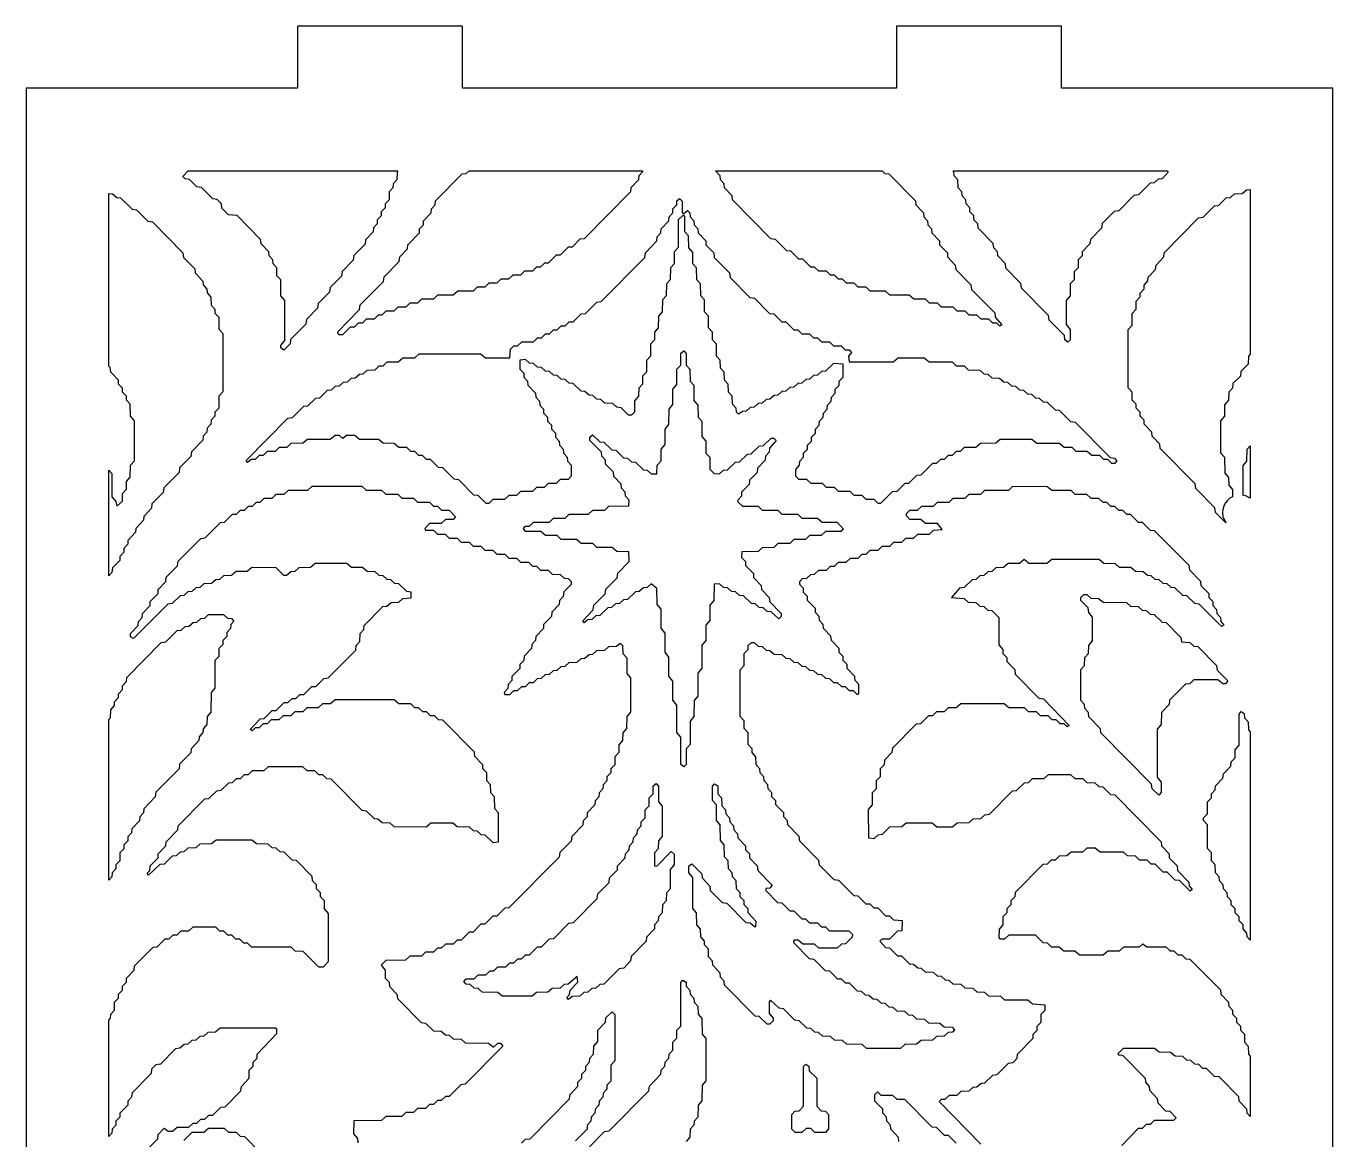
# Model space of a CAD drawing. Header units: millimetres. Extents: x 10 to 410, y 18 to 283.
# Drawn here: x 10 to 73.3, y 229.1 to 283 of the extents above; entities that cross this region are included whole.
import ezdxf

# ---------------------------------------------------------------- set-up
doc = ezdxf.new("R2010")
doc.units = ezdxf.units.MM
doc.layers.add('CUT', color=1, linetype='Continuous')

msp = doc.modelspace()

# ---------------------------------------------------------------- linework, layer by layer
at = {"layer": 'CUT'}
for points in [[(52.134, 157), (60.134, 157), (60.134, 160), (73.2679, 160), (73.2679, 280), (60.134, 280), (60.134, 283), (52.134, 283), (52.134, 280), (31.134, 280), (31.134, 283), (23.134, 283), (23.134, 280), (10, 280), (10, 160), (23.134, 160), (23.134, 157), (31.134, 157), (31.134, 160), (52.134, 160)], [(26.8119, 273.2393), (26.8038, 273.0488), (26.4285, 272.6577), (26.4129, 272.4559), (25.869, 271.906), (25.8377, 271.6805), (25.2939, 271.1305), (25.2626, 270.905), (24.7187, 270.3551), (24.6874, 270.1296), (24.1435, 269.5796), (24.1122, 269.3541), (23.5684, 268.8042), (23.5371, 268.5787), (22.8015, 267.8349), (22.7777, 267.6207), (22.4753, 267.3151), (22.3378, 267.4268), (22.3351, 267.5518), (22.5269, 267.7902), (22.5269, 269.7219), (22.3378, 269.947), (22.3296, 270.7191), (22.146, 270.9163), (22.1379, 271.3007), (21.9543, 271.4979), (21.9462, 271.6884), (21.7626, 271.8856), (21.7545, 272.0761), (21.3792, 272.4672), (21.3553, 272.6814), (20.2099, 273.8397), (19.7946, 273.8718), (19.4694, 274.2007), (19.4538, 274.4025), (19.2513, 274.6151), (19.0391, 274.6396), (18.4844, 275.1967), (18.2723, 275.2212), (17.9092, 275.5844), (17.6971, 275.6089), (17.5854, 275.7218), (17.8387, 276), (27.9988, 276), (27.9623, 275.9534), (27.9541, 275.569), (27.7705, 275.3718), (27.7624, 275.1813), (27.5788, 274.9841), (27.5707, 274.5997), (27.3871, 274.4025), (27.379, 274.212), (27.1954, 274.0148), (27.1873, 273.8242), (27.0037, 273.627), (26.9955, 273.4365)], [(35.0907, 271.5295), (34.8955, 271.344), (34.7072, 271.3356), (34.512, 271.1501), (34.1321, 271.1417), (33.9369, 270.9562), (33.5569, 270.9479), (33.3617, 270.7624), (32.9817, 270.754), (32.7865, 270.5685), (32.4066, 270.5601), (32.2114, 270.3746), (31.8314, 270.3663), (31.6362, 270.1808), (30.9011, 270.1781), (30.6776, 269.9869), (29.9142, 269.9786), (29.719, 269.7931), (29.1473, 269.7847), (28.9521, 269.5992), (28.5722, 269.5908), (28.3769, 269.4053), (27.997, 269.397), (27.8018, 269.2115), (27.4218, 269.2031), (27.2266, 269.0176), (27.0384, 269.0093), (26.8432, 268.8238), (26.4632, 268.8154), (26.268, 268.6299), (26.0798, 268.6215), (25.8846, 268.436), (25.6963, 268.4277), (25.3208, 268.056), (25.1628, 268.056), (25.07, 268.1991), (26.1484, 269.2895), (26.1797, 269.515), (27.2987, 270.6465), (27.33, 270.872), (28.0656, 271.6158), (28.0894, 271.83), (28.4647, 272.2211), (28.4803, 272.4229), (29.0399, 272.9966), (29.048, 273.1871), (29.2316, 273.3843), (29.2397, 273.5748), (29.615, 273.9659), (29.6232, 274.1564), (29.8067, 274.3536), (29.8224, 274.5554), (31.1176, 275.8612), (31.3058, 275.8696), (31.443, 276), (39.8427, 276), (39.8408, 275.9567), (39.6572, 275.7595), (39.6491, 275.569), (39.2738, 275.1779), (39.2582, 274.9761), (37.0158, 272.7087), (36.8162, 272.6926), (36.4292, 272.3133), (36.241, 272.3049), (35.8541, 271.9255), (35.6658, 271.9172), (35.2789, 271.5378)], [(54.6033, 272.0239), (54.6115, 271.8334), (54.9868, 271.4423), (55.0106, 271.2281), (55.7462, 270.4843), (55.7775, 270.2588), (56.8965, 269.1273), (56.9121, 268.9255), (57.2468, 268.5489), (57.1499, 268.4783), (56.9964, 268.6215), (56.8082, 268.6299), (56.613, 268.8154), (56.233, 268.8238), (56.0378, 269.0093), (55.6578, 269.0176), (55.4626, 269.2031), (55.0827, 269.2115), (54.8875, 269.397), (54.3158, 269.4053), (54.1206, 269.5908), (53.7406, 269.5992), (53.5454, 269.7847), (52.9737, 269.7931), (52.7503, 269.9842), (51.8234, 269.9869), (51.6, 270.1781), (50.8648, 270.1808), (50.6696, 270.3663), (50.2897, 270.3746), (50.0944, 270.5601), (49.7145, 270.5685), (49.5193, 270.754), (49.331, 270.7624), (49.1358, 270.9479), (48.9476, 270.9562), (48.7524, 271.1417), (48.3724, 271.1501), (48.1772, 271.3356), (47.989, 271.344), (47.6021, 271.7233), (47.4138, 271.7317), (47.0269, 272.111), (46.8273, 272.1271), (46.2839, 272.6765), (46.0604, 272.7087), (44.2014, 274.5884), (44.1858, 274.7902), (43.8105, 275.1813), (43.8024, 275.3718), (43.6188, 275.569), (43.6107, 275.7595), (43.3799, 276), (51.4414, 276), (51.5787, 275.8696), (51.7669, 275.8612), (53.0621, 274.5554), (53.0777, 274.3536), (53.453, 273.9625), (53.4612, 273.772), (53.6447, 273.5748), (53.6529, 273.3843), (53.8365, 273.1871), (53.8446, 272.9966), (54.2199, 272.6055), (54.228, 272.415)], [(61.5053, 272.4672), (61.13, 272.0761), (61.1219, 271.8856), (60.9383, 271.6884), (60.9301, 271.304), (60.7465, 271.1068), (60.7384, 270.7225), (60.5548, 270.5253), (60.5467, 269.947), (60.3576, 269.7219), (60.3576, 268.5656), (60.5493, 268.3272), (60.5493, 267.8278), (60.4361, 267.7028), (60.2985, 267.8145), (60.2747, 268.0288), (59.5391, 268.7725), (59.5078, 268.9981), (58.1971, 270.3234), (58.1658, 270.5489), (57.4302, 271.2927), (57.4146, 271.4946), (57.0392, 271.8856), (57.0311, 272.0761), (56.8475, 272.2733), (56.8237, 272.4876), (56.0881, 273.2313), (56.0725, 273.4332), (55.8889, 273.6304), (55.8808, 273.8209), (55.6972, 274.0181), (55.6891, 274.2086), (55.5055, 274.4058), (55.4974, 274.5963), (55.3138, 274.7935), (55.3056, 274.9841), (55.122, 275.1813), (55.1139, 275.5656), (54.9303, 275.7628), (54.9222, 275.9534), (54.8821, 276), (65.2419, 276), (65.2991, 275.9422), (65.007, 275.6166), (64.8074, 275.6005), (64.6122, 275.415), (64.424, 275.4067), (63.8567, 274.8411), (63.6332, 274.809), (62.8981, 274.0657), (62.6746, 274.0335), (62.1043, 273.4569), (62.073, 273.2313), (61.5291, 272.6814)], [(15.0524, 264.1312), (15.0442, 264.7094), (14.8606, 264.9066), (14.8525, 265.0971), (14.6689, 265.2944), (14.6608, 265.4849), (14.4772, 265.6821), (14.4691, 265.8726), (14.0938, 266.2637), (14.0699, 266.4779), (14, 266.5493), (14, 274.9016), (14.0014, 274.9003), (14.1896, 274.8919), (14.3848, 274.7064), (14.573, 274.698), (15.1278, 274.1409), (15.3513, 274.1088), (15.8947, 273.5593), (16.1182, 273.5272), (17.5937, 272.0352), (17.625, 271.8097), (18.1689, 271.2598), (18.1845, 271.0579), (18.5598, 270.6669), (18.5679, 270.4764), (18.7515, 270.2792), (18.7597, 270.0886), (18.9433, 269.8914), (18.9514, 269.5071), (19.135, 269.3098), (19.1431, 269.1193), (19.3267, 268.9221), (19.3348, 268.3439), (19.521, 268.1334), (19.521, 265.3077), (19.3348, 265.0971), (19.3267, 264.5189), (19.1431, 264.3217), (19.135, 264.1312), (18.9514, 263.934), (18.9433, 263.7435), (18.7597, 263.5463), (18.7515, 263.3557), (18.5679, 263.1585), (18.5598, 262.968), (18.0085, 262.4068), (17.9772, 262.1813), (17.4333, 261.6313), (17.402, 261.4058), (16.6664, 260.662), (16.6351, 260.4365), (16.0913, 259.8866), (16.0674, 259.6724), (15.6921, 259.2813), (15.684, 259.0908), (15.3087, 258.6997), (15.3006, 258.5092), (14.9252, 258.1182), (14.9171, 257.9276), (14.7335, 257.7304), (14.7254, 257.5399), (14.5418, 257.3427), (14.5337, 257.1522), (14.1741, 256.7848), (14.1502, 256.5706), (14, 256.4092), (14, 261.521), (14.1529, 261.3482), (14.1529, 260.2296), (14.342, 260.0045), (14.3851, 259.779), (14.6608, 260.0079), (14.6689, 260.3922), (14.8525, 260.5894), (14.8606, 260.9738), (15.0442, 261.171), (15.0524, 261.7493), (15.2415, 261.9743), (15.2415, 263.9061)], [(26.1328, 266.1682), (26.3211, 266.1765), (26.5163, 266.362), (26.8962, 266.3704), (27.0914, 266.5559), (27.2797, 266.5642), (27.4749, 266.7497), (28.0183, 266.7524), (28.2417, 266.9436), (28.8134, 266.952), (29.0221, 267.1402), (32.0062, 267.1402), (32.2431, 266.9463), (33.4146, 266.9519), (33.4576, 267.3712), (33.6099, 267.5252), (33.7982, 267.5336), (33.9934, 267.7191), (34.565, 267.7274), (34.7603, 267.9129), (34.9485, 267.9213), (35.1437, 268.1068), (35.3319, 268.1151), (35.5271, 268.3006), (35.7154, 268.309), (35.9106, 268.4945), (36.0988, 268.5029), (36.294, 268.6884), (36.4823, 268.6967), (36.8692, 269.0761), (37.0813, 269.1005), (37.6247, 269.65), (37.8482, 269.6821), (39.9523, 271.8097), (39.9836, 272.0352), (40.5431, 272.6088), (40.5513, 272.7993), (40.7348, 272.9966), (40.743, 273.1871), (41.1183, 273.5781), (41.1264, 273.7687), (41.31, 273.9659), (41.3181, 274.1564), (41.5017, 274.3536), (41.5099, 274.5441), (41.6339, 274.6585), (41.7607, 274.5308), (41.7663, 273.9656), (41.8506, 273.931), (42.0174, 274.077), (42.134, 273.9738), (42.1496, 273.772), (42.3332, 273.5748), (42.3413, 273.3843), (42.5249, 273.1871), (42.5331, 272.9966), (42.9084, 272.6055), (42.9165, 272.415), (43.2918, 272.0239), (43.3156, 271.8097), (44.0512, 271.0659), (44.0825, 270.8404), (45.0363, 269.876), (45.2598, 269.8438), (45.9949, 269.1005), (46.207, 269.0761), (46.5939, 268.6967), (46.7822, 268.6884), (47.1691, 268.309), (47.3573, 268.3006), (47.5525, 268.1151), (47.9325, 268.1068), (48.1277, 267.9213), (48.3159, 267.9129), (48.5111, 267.7274), (48.8911, 267.7191), (49.0863, 267.5336), (49.4662, 267.5252), (49.6615, 267.3397), (49.8497, 267.3313), (49.964, 267.2052), (49.8185, 267.0358), (49.8533, 266.758), (51.9834, 266.7524), (52.2203, 266.9463), (53.4789, 266.9463), (53.7158, 266.7524), (54.8344, 266.7497), (55.0296, 266.5642), (55.4096, 266.5559), (55.6048, 266.3704), (56.1765, 266.362), (56.3717, 266.1765), (56.5599, 266.1682), (56.7551, 265.9827), (57.1351, 265.9743), (57.3303, 265.7888), (57.5185, 265.7804), (57.7137, 265.5949), (57.902, 265.5866), (58.0972, 265.4011), (58.2854, 265.3927), (58.4806, 265.2072), (58.6688, 265.1989), (58.8641, 265.0134), (59.0523, 265.005), (59.2475, 264.8195), (59.4357, 264.8111), (59.8227, 264.4318), (60.0223, 264.4157), (60.5657, 263.8663), (60.7892, 263.8341), (62.4829, 262.1215), (62.695, 262.0971), (62.8093, 261.9709), (62.695, 261.8448), (62.5598, 261.8448), (62.3646, 262.0303), (62.1764, 262.0386), (61.9811, 262.2241), (61.6012, 262.2325), (61.3777, 262.4236), (60.8343, 262.4263), (60.6391, 262.6118), (60.2591, 262.6202), (60.0357, 262.8114), (58.9306, 262.8114), (58.6936, 263.0052), (57.1668, 263.0052), (56.9434, 262.8141), (56.2082, 262.8114), (55.9848, 262.6202), (55.4131, 262.6118), (55.2179, 262.4263), (55.0296, 262.418), (54.8344, 262.2325), (54.6462, 262.2241), (54.451, 262.0386), (54.2628, 262.0303), (54.0675, 261.8448), (53.8793, 261.8364), (53.3121, 261.2709), (53.1124, 261.2548), (52.7255, 260.8755), (52.5373, 260.8671), (52.1503, 260.4877), (51.9382, 260.4633), (51.37, 259.9034), (51.2483, 259.9062), (51.053, 260.0917), (50.6731, 260.1), (50.4779, 260.2855), (50.0979, 260.2939), (49.9027, 260.4794), (49.331, 260.4877), (49.1358, 260.6732), (48.7559, 260.6816), (48.5607, 260.8671), (48.0025, 260.8728), (47.7938, 261.061), (47.4138, 261.0693), (47.2615, 261.2233), (47.2615, 261.5554), (47.4451, 261.7526), (47.4532, 261.9431), (47.6368, 262.1403), (47.6449, 262.3309), (47.8285, 262.5281), (47.8366, 262.7186), (48.0202, 262.9158), (48.0284, 263.1063), (48.212, 263.3035), (48.2201, 263.494), (48.4037, 263.6912), (48.4118, 263.8817), (48.5954, 264.0789), (48.6035, 264.2695), (48.7871, 264.4667), (48.7953, 264.6572), (48.9788, 264.8544), (48.987, 265.0449), (49.1706, 265.2421), (49.1787, 265.4326), (49.3623, 265.6298), (49.3704, 265.8203), (49.554, 266.0176), (49.5539, 266.6482), (49.0863, 266.6829), (48.6994, 266.3036), (48.5111, 266.2952), (48.3159, 266.1097), (48.1277, 266.1013), (47.9325, 265.9158), (47.7442, 265.9075), (47.549, 265.722), (47.3608, 265.7136), (47.1656, 265.5281), (46.9774, 265.5198), (46.7822, 265.3343), (46.5939, 265.3259), (46.3987, 265.1404), (46.2105, 265.132), (46.0153, 264.9465), (45.827, 264.9382), (45.6318, 264.7527), (45.4436, 264.7443), (45.2484, 264.5588), (45.0602, 264.5505), (44.8649, 264.365), (44.6767, 264.3566), (44.4849, 264.221), (44.3857, 264.325), (44.3775, 264.5156), (44.1939, 264.7128), (44.1858, 265.0971), (44.0022, 265.2944), (43.9941, 265.6787), (43.8105, 265.8759), (43.8024, 266.2603), (43.6188, 266.4575), (43.6107, 266.8419), (43.4271, 267.0391), (43.4189, 267.6173), (43.2353, 267.8145), (43.2272, 268.1989), (43.0436, 268.3961), (43.0355, 268.9744), (42.8519, 269.1716), (42.8438, 269.7498), (42.6602, 269.947), (42.6521, 270.5253), (42.4685, 270.7225), (42.4603, 271.3007), (42.2767, 271.4979), (42.2741, 272.0483), (42.085, 272.2733), (42.0769, 272.8516), (41.8933, 273.0488), (41.8907, 273.793), (41.8256, 273.8626), (41.5745, 273.627), (41.569, 272.2867), (41.3827, 272.0761), (41.3746, 271.4979), (41.191, 271.3007), (41.1829, 270.7225), (40.9993, 270.5253), (40.9912, 269.947), (40.8076, 269.7498), (40.7994, 269.1716), (40.6158, 268.9744), (40.6077, 268.3961), (40.4241, 268.1989), (40.416, 267.8145), (40.2324, 267.6173), (40.2243, 267.0391), (40.0352, 266.814), (40.0326, 266.2637), (39.849, 266.0665), (39.8408, 265.6821), (39.6572, 265.4849), (39.6491, 265.1005), (39.46, 264.8754), (39.4574, 264.325), (39.3164, 264.1788), (39.1698, 264.1711), (38.8068, 264.5344), (38.5947, 264.5588), (38.3995, 264.7443), (38.0195, 264.7527), (37.8243, 264.9382), (37.6361, 264.9465), (37.4409, 265.132), (37.2526, 265.1404), (37.0574, 265.3259), (36.8692, 265.3343), (36.4823, 265.7136), (36.294, 265.722), (36.0988, 265.9075), (35.9106, 265.9158), (35.7154, 266.1013), (35.5271, 266.1097), (35.3319, 266.2952), (35.1437, 266.3036), (34.9485, 266.4891), (34.7603, 266.4974), (34.565, 266.6829), (34.3768, 266.6913), (34.1816, 266.8768), (33.9057, 266.8421), (33.9056, 266.4053), (34.0892, 266.2081), (34.0973, 266.0176), (34.2809, 265.8203), (34.2891, 265.6298), (34.6644, 265.2388), (34.6725, 265.0482), (34.8561, 264.851), (34.8642, 264.6605), (35.0478, 264.4633), (35.0559, 264.2728), (35.2395, 264.0756), (35.2477, 263.8851), (35.4313, 263.6879), (35.4394, 263.4974), (35.623, 263.3002), (35.6311, 263.1096), (35.8147, 262.9124), (35.8228, 262.7219), (36.0064, 262.5247), (36.0145, 262.3342), (36.1981, 262.137), (36.2063, 261.9465), (36.3899, 261.7493), (36.3899, 261.2233), (36.2375, 261.0693), (35.8575, 261.061), (35.6623, 260.8755), (35.2824, 260.8671), (35.0872, 260.6816), (34.7072, 260.6732), (34.512, 260.4877), (33.9403, 260.4794), (33.7451, 260.2939), (33.3652, 260.2855), (33.1565, 260.0973), (32.5983, 260.0917), (32.4031, 259.9062), (32.2814, 259.9034), (31.881, 260.2855), (31.6813, 260.3016), (30.9462, 261.0449), (30.7227, 261.077), (30.1794, 261.6264), (29.9672, 261.6509), (29.5803, 262.0303), (29.3921, 262.0386), (29.1969, 262.2241), (29.0086, 262.2325), (28.8134, 262.418), (28.6252, 262.4263), (28.43, 262.6118), (28.05, 262.6202), (27.8266, 262.8114), (27.2831, 262.8141), (27.0597, 263.0052), (26.1463, 263.0052), (25.9094, 263.1991), (25.5046, 263.1934), (25.3377, 263.0474), (25.1707, 263.1934), (24.9577, 263.1991), (24.7208, 263.0052), (23.6157, 263.0052), (23.3922, 262.8141), (22.8205, 262.8057), (22.6253, 262.6202), (22.2454, 262.6118), (22.0502, 262.4263), (21.6702, 262.418), (21.475, 262.2325), (21.2868, 262.2241), (21.0915, 262.0386), (20.9033, 262.0303), (20.7229, 261.887), (20.6529, 261.9842), (22.6704, 264.028), (22.894, 264.0602), (23.4373, 264.6096), (23.637, 264.6256), (24.0239, 265.005), (24.2121, 265.0134), (24.5991, 265.3927), (24.7873, 265.4011), (24.9825, 265.5866), (25.1707, 265.5949), (25.3659, 265.7804), (25.5542, 265.7888), (25.7494, 265.9743), (25.9376, 265.9827)], [(68.1604, 260.0516), (68.0578, 259.9202), (67.9829, 259.7714), (67.9384, 259.6109), (67.926, 259.4447), (67.9464, 259.2793), (67.9986, 259.1211), (68.0807, 258.9761), (68.0894, 258.9637), (67.5914, 259.4672), (67.5601, 259.6927), (66.6328, 260.6304), (66.6015, 260.8559), (64.9073, 262.569), (64.8917, 262.7708), (64.5164, 263.1619), (64.5082, 263.3524), (64.1329, 263.7435), (64.1248, 263.934), (63.9412, 264.1312), (63.9331, 264.3217), (63.7495, 264.5189), (63.7414, 264.7094), (63.5578, 264.9066), (63.5496, 265.291), (63.3634, 265.5015), (63.3634, 268.3272), (63.5496, 268.5377), (63.5551, 269.1027), (63.7414, 269.3132), (63.7495, 269.6976), (63.9331, 269.8948), (63.9412, 270.0853), (64.1248, 270.2825), (64.1329, 270.473), (64.3165, 270.6702), (64.3246, 270.8607), (64.6843, 271.2281), (64.7081, 271.4423), (65.0834, 271.8334), (65.099, 272.0352), (66.7663, 273.7211), (66.9898, 273.7532), (67.5331, 274.3026), (67.7328, 274.3187), (68.1083, 274.6904), (68.3079, 274.7064), (68.5031, 274.8919), (68.8831, 274.9003), (69.0783, 275.0858), (69.2665, 275.0941), (69.2679, 275.0953), (69.2679, 267.1326), (69.1823, 267.0358), (69.1741, 266.6514), (68.8145, 266.284), (68.7907, 266.0698), (68.4311, 265.7024), (68.4073, 265.4882), (68.2237, 265.291), (68.2155, 264.9066), (68.0264, 264.6816), (68.0238, 264.1312), (67.8347, 263.9061), (67.8347, 262.3621), (68.0238, 262.137), (68.0319, 261.3649), (68.2155, 261.1677), (68.2237, 260.7833), (68.4073, 260.5861), (68.4147, 260.2329), (68.2866, 260.1604)], [(35.9106, 258.1614), (35.7154, 258.3469), (35.1437, 258.3553), (34.9202, 258.5464), (34.1851, 258.5491), (34.0734, 258.6886), (34.1851, 258.8014), (34.3733, 258.8098), (34.5685, 258.9953), (35.3319, 259.0037), (35.5271, 259.1892), (36.0988, 259.1975), (36.294, 259.383), (37.2209, 259.3857), (37.4444, 259.5769), (38.016, 259.5852), (38.2112, 259.7707), (39.1871, 259.793), (39.2011, 260.0568), (39.0175, 260.254), (39.0094, 260.4445), (38.8258, 260.6417), (38.8176, 260.8322), (38.4498, 261.212), (38.4342, 261.4138), (38.0589, 261.8049), (38.0507, 261.9954), (37.8672, 262.1926), (37.859, 262.3831), (37.2995, 262.9567), (37.292, 263.1063), (37.4296, 263.218), (37.7748, 262.8809), (37.9744, 262.8648), (38.3499, 262.4932), (38.5496, 262.4771), (38.9251, 262.1054), (39.1133, 262.0971), (39.3085, 261.9116), (39.5082, 261.8955), (39.8837, 261.5239), (40.0719, 261.5155), (40.2671, 261.33), (40.5291, 261.3439), (40.5513, 261.7493), (40.7403, 261.9743), (40.743, 262.5247), (40.9321, 262.7498), (40.9347, 263.494), (41.1238, 263.7191), (41.1264, 264.4633), (41.3155, 264.6884), (41.3181, 265.4326), (41.5072, 265.6577), (41.5099, 266.4019), (41.6934, 266.5991), (41.7016, 267.1774), (41.8392, 267.2891), (41.9524, 267.1641), (41.9579, 266.5991), (42.1415, 266.4019), (42.1496, 265.8237), (42.3332, 265.6265), (42.3358, 264.8823), (42.5249, 264.6572), (42.5331, 264.0789), (42.7166, 263.8817), (42.7193, 263.1375), (42.9084, 262.9124), (42.9165, 262.3342), (43.1001, 262.137), (43.1082, 261.5587), (43.3108, 261.3461), (43.5759, 261.33), (43.7711, 261.5155), (43.9594, 261.5239), (44.3463, 261.9032), (44.5345, 261.9116), (44.9215, 262.2909), (45.1097, 262.2993), (45.4966, 262.6787), (45.7087, 262.7031), (46.0718, 263.0664), (46.207, 263.0664), (46.3187, 262.9535), (45.984, 262.577), (45.9759, 262.3864), (45.7923, 262.1892), (45.7842, 261.9987), (45.4089, 261.6076), (45.3933, 261.4058), (45.0254, 261.0261), (45.0098, 260.8242), (44.642, 260.4445), (44.6339, 260.254), (44.4503, 260.0568), (44.466, 259.9842), (44.6767, 259.7791), (45.4401, 259.7707), (45.6353, 259.5852), (46.3987, 259.5769), (46.5939, 259.3914), (47.3573, 259.383), (47.5525, 259.1975), (48.3159, 259.1892), (48.5394, 258.998), (49.2745, 258.9953), (49.578, 258.662), (49.4528, 258.5464), (48.7029, 258.5408), (48.4942, 258.3526), (47.936, 258.3469), (47.7408, 258.1614), (47.1691, 258.153), (46.9739, 257.9675), (46.4022, 257.9592), (46.207, 257.7737), (45.6353, 257.7653), (45.4401, 257.5798), (44.656, 257.5576), (44.642, 257.2938), (44.8256, 257.0966), (44.8337, 256.9061), (45.209, 256.515), (45.2172, 256.3245), (45.5925, 255.9334), (45.6006, 255.7429), (45.9759, 255.3519), (45.9997, 255.1376), (46.5511, 254.5764), (46.5511, 254.4381), (46.4405, 254.3264), (46.0683, 254.6635), (45.8801, 254.6719), (45.6849, 254.8574), (45.4966, 254.8658), (45.3014, 255.0513), (45.1132, 255.0596), (44.7263, 255.439), (44.538, 255.4473), (44.3428, 255.6328), (44.1546, 255.6412), (43.9594, 255.8267), (43.7711, 255.8351), (43.5759, 256.0206), (43.314, 256.0067), (43.2918, 255.2136), (43.1027, 254.9885), (43.1001, 254.2443), (42.911, 254.0192), (42.9084, 253.275), (42.7193, 253.0499), (42.7193, 251.9312), (42.5276, 251.6929), (42.5276, 250.5742), (42.3413, 250.3637), (42.3332, 249.5916), (42.1441, 249.3665), (42.1441, 248.2479), (41.9579, 248.0374), (41.9524, 247.2786), (41.8392, 247.1535), (41.6989, 247.2786), (41.6989, 248.5911), (41.5072, 248.8295), (41.5072, 250.142), (41.3155, 250.3804), (41.3155, 251.3051), (41.1238, 251.5435), (41.1238, 252.4683), (40.9321, 252.7067), (40.9321, 253.6315), (40.7403, 253.8699), (40.7403, 254.7946), (40.5513, 255.0197), (40.5431, 255.7918), (40.2671, 256.0206), (40.0719, 255.8351), (39.8837, 255.8267), (39.6885, 255.6412), (39.5002, 255.6328), (39.1133, 255.2535), (38.9251, 255.2451), (38.7299, 255.0596), (38.5416, 255.0513), (38.3464, 254.8658), (38.1582, 254.8574), (37.7713, 254.478), (37.583, 254.4697), (37.3878, 254.2842), (37.1996, 254.2758), (37.0192, 254.1325), (36.9492, 254.2298), (37.4599, 254.7499), (37.4912, 254.9754), (38.0351, 255.5254), (38.0664, 255.7509), (38.6102, 256.3008), (38.6415, 256.5263), (39.2011, 257.0999), (39.1871, 257.5576), (38.5947, 257.5798), (38.3712, 257.771), (37.6361, 257.7737), (37.4409, 257.9592), (36.8692, 257.9675), (36.6457, 258.1587)], [(69.082, 260.2581), (68.9233, 260.3021), (68.9233, 261.736), (69.1095, 261.9465), (69.1177, 262.5247), (69.2679, 262.6861), (69.2679, 260.1542), (69.2308, 260.1832)], [(65.937, 253.2017), (66.3377, 253.1795), (66.5329, 252.994), (66.7325, 252.9779), (67.6329, 252.0675), (67.6642, 251.842), (68.1749, 251.3219), (68.0632, 251.1824), (67.9415, 251.1797), (67.7045, 251.3736), (66.5329, 251.3679), (66.3377, 251.1824), (66.1256, 251.1579), (65.3635, 250.3874), (65.3397, 250.1732), (64.9644, 249.7821), (64.9563, 249.2039), (64.7672, 248.9788), (64.7672, 246.6593), (64.9589, 246.4209), (64.9589, 245.9215), (64.8457, 245.7965), (64.5239, 246.0908), (64.4925, 246.3163), (62.0315, 248.8049), (62.0159, 249.0067), (61.4563, 249.5803), (61.4407, 249.7821), (61.2571, 249.9793), (61.249, 250.1698), (61.0654, 250.367), (61.0654, 251.8624), (61.249, 252.0596), (61.2571, 252.4439), (61.4407, 252.6411), (61.4488, 253.0255), (61.6379, 253.2506), (61.6379, 254.4069), (61.4488, 254.632), (61.425, 254.8462), (61.0654, 255.2136), (61.0654, 255.3519), (61.2063, 255.4981), (61.3529, 255.5058), (61.5482, 255.3203), (61.9281, 255.3119), (62.1516, 255.1208), (63.2701, 255.1181), (63.4654, 254.9326), (63.8453, 254.9242), (64.0405, 254.7387), (64.2288, 254.7304), (64.424, 254.5449), (64.6122, 254.5365), (64.9991, 254.1571), (65.1988, 254.1411), (65.9074, 253.4245)], [(17.3137, 253.7611), (17.5019, 253.7694), (17.6971, 253.9549), (17.8853, 253.9633), (18.0805, 254.1488), (18.2688, 254.1571), (18.464, 254.3426), (18.6522, 254.351), (18.836, 254.5288), (19.5578, 254.5365), (19.753, 254.351), (19.9412, 254.3426), (20.0556, 254.2165), (19.91, 254.0471), (19.9019, 253.8565), (19.7183, 253.6593), (19.7101, 253.4688), (19.5265, 253.2716), (19.5184, 253.0811), (19.3348, 252.8839), (19.3267, 252.4995), (19.1431, 252.3023), (19.1376, 250.9619), (18.9514, 250.7514), (18.9459, 249.7988), (18.7597, 249.5883), (18.7515, 249.2039), (18.5679, 249.0067), (18.5598, 248.8162), (18.3762, 248.619), (18.3681, 248.4284), (17.9928, 248.0374), (17.9772, 247.8355), (17.4333, 247.2856), (17.402, 247.0601), (16.283, 245.9286), (16.2517, 245.7031), (15.6921, 245.1295), (15.684, 244.9389), (15.5004, 244.7417), (15.4923, 244.5512), (15.117, 244.1602), (15.1088, 243.9696), (14.9252, 243.7724), (14.9171, 243.5819), (14.7335, 243.3847), (14.7254, 243.1942), (14.5418, 242.997), (14.5337, 242.6126), (14.3501, 242.4154), (14.342, 242.2249), (14.1584, 242.0277), (14.1502, 241.8372), (14, 241.6758), (14, 249.4474), (14.0856, 249.5394), (14.0938, 249.9237), (14.2774, 250.1209), (14.2855, 250.3115), (14.4691, 250.5087), (14.4772, 250.6992), (14.6608, 250.8964), (14.6689, 251.0869), (14.8525, 251.2841), (14.8681, 251.4859), (16.5354, 253.1718), (16.7589, 253.2039)], [(67.9673, 241.2556), (67.9592, 241.4461), (67.7756, 241.6433), (67.7675, 241.8338), (67.5839, 242.031), (67.5758, 242.4154), (67.3922, 242.6126), (67.384, 242.997), (67.1978, 243.2075), (67.1923, 244.354), (67.0061, 244.5645), (67.0087, 244.6895), (67.1923, 244.8867), (67.2005, 245.4649), (67.384, 245.6621), (67.3922, 245.8527), (67.5758, 246.0499), (67.5839, 246.2404), (67.9435, 246.6078), (67.9673, 246.822), (68.327, 247.1893), (68.3508, 247.4035), (68.5344, 247.6008), (68.5425, 247.9851), (68.7316, 248.2102), (68.7316, 249.7166), (68.8334, 249.8339), (68.9749, 249.7412), (68.9905, 249.5394), (69.1741, 249.3422), (69.1823, 248.9578), (69.2679, 248.861), (69.2679, 238.7679), (69.1177, 238.9292), (69.1095, 239.1198), (68.9259, 239.317), (68.9178, 239.5075), (68.7342, 239.7047), (68.7261, 239.8952), (68.5425, 240.0924), (68.5344, 240.2829), (68.3508, 240.4801), (68.3427, 240.6707), (68.1591, 240.8679), (68.1509, 241.0584)], [(31.6927, 236.449), (31.4975, 236.6345), (31.3093, 236.6428), (31.1949, 236.769), (31.3093, 236.8951), (31.6892, 236.9035), (31.8844, 237.089), (32.2644, 237.0974), (32.4596, 237.2829), (32.6478, 237.2912), (32.8431, 237.4767), (33.223, 237.4851), (33.4182, 237.6706), (33.6064, 237.6789), (33.8017, 237.8644), (33.9899, 237.8728), (34.1851, 238.0583), (34.3733, 238.0667), (34.7603, 238.446), (34.9485, 238.4544), (35.3354, 238.8338), (35.5475, 238.8582), (36.2826, 239.6015), (36.5061, 239.6337), (37.6516, 240.7919), (37.6829, 241.0174), (38.2268, 241.5674), (38.2506, 241.7816), (38.6259, 242.1726), (38.634, 242.3632), (39.0094, 242.7542), (39.0175, 242.9447), (39.2011, 243.1419), (39.2092, 243.3325), (39.3928, 243.5297), (39.4009, 243.7202), (39.5845, 243.9174), (39.5926, 244.1079), (39.7762, 244.3051), (39.7844, 244.4956), (39.968, 244.6928), (39.9761, 245.0772), (40.1597, 245.2744), (40.1678, 245.6588), (40.3514, 245.856), (40.3595, 246.2404), (40.4971, 246.3521), (40.6103, 246.2271), (40.6158, 245.4683), (40.8021, 245.2578), (40.8021, 243.7891), (40.6158, 243.5786), (40.6077, 243.1942), (40.4241, 242.997), (40.4242, 242.3663), (40.5323, 242.3477), (41.237, 243.0565), (41.3772, 242.9314), (41.3746, 242.4187), (41.1855, 242.1937), (41.1829, 241.2556), (40.9993, 241.0584), (40.9912, 240.674), (40.8076, 240.4768), (40.7994, 240.0924), (40.6158, 239.8952), (40.6077, 239.7047), (40.4241, 239.5075), (40.416, 239.317), (40.0407, 238.9259), (40.0251, 238.7241), (39.2895, 237.9803), (39.2657, 237.7661), (38.933, 237.426), (38.7095, 237.3938), (37.963, 236.6428), (37.7748, 236.6345), (37.5795, 236.449), (37.3913, 236.4406), (37.1961, 236.2551), (37.0079, 236.2467), (36.8127, 236.0612), (36.4327, 236.0529), (36.2523, 235.9096), (36.1823, 236.0068), (36.3096, 236.1393), (36.3334, 236.3535), (36.7087, 236.7445), (36.6737, 237.0223), (36.2489, 236.6505), (36.0493, 236.6345), (35.8541, 236.449), (35.4741, 236.4406), (35.2654, 236.2524), (34.7072, 236.2467), (34.4985, 236.0585), (33.0483, 236.0585), (32.8396, 236.2467), (32.0762, 236.2551), (31.881, 236.4406)], [(45.0173, 242.9447), (45.0254, 242.7542), (45.4007, 242.3632), (45.4246, 242.149), (46.127, 241.435), (46.0153, 241.2955), (45.8064, 241.2734), (45.808, 241.1796), (46.3783, 240.603), (46.5904, 240.5785), (46.9774, 240.1991), (47.1656, 240.1908), (47.5525, 239.8114), (47.7408, 239.8031), (47.936, 239.6176), (48.3159, 239.6092), (48.5111, 239.4237), (48.6994, 239.4153), (48.8946, 239.2298), (49.8362, 239.2242), (50.0047, 239.0542), (49.9946, 238.9179), (49.6694, 238.5891), (49.4697, 238.5731), (49.261, 238.3849), (48.3724, 238.3876), (48.1772, 238.5731), (47.6056, 238.5814), (47.3821, 238.7726), (47.1693, 238.767), (47.1501, 238.6594), (47.9121, 237.8889), (48.1356, 237.8568), (48.679, 237.3073), (48.8911, 237.2829), (49.278, 236.9035), (49.4662, 236.8951), (49.6615, 236.7096), (49.8497, 236.7013), (50.2366, 236.3219), (50.4248, 236.3136), (50.6201, 236.1281), (50.8083, 236.1197), (51.0035, 235.9342), (51.1917, 235.9258), (51.3869, 235.7403), (51.5752, 235.732), (51.7704, 235.5465), (51.9586, 235.5381), (52.1538, 235.3526), (52.5338, 235.3443), (52.729, 235.1588), (52.9172, 235.1504), (53.1124, 234.9649), (53.4924, 234.9565), (53.6876, 234.771), (54.2458, 234.7654), (54.4545, 234.5772), (54.8344, 234.5688), (54.9488, 234.4426), (54.8458, 234.3242), (54.6462, 234.3081), (54.451, 234.1226), (54.071, 234.1143), (53.8758, 233.9288), (53.3324, 233.9261), (53.1089, 233.7349), (52.5373, 233.7265), (52.3286, 233.5383), (50.6866, 233.5383), (50.4779, 233.7265), (49.7145, 233.7349), (49.5193, 233.9204), (49.1393, 233.9288), (48.9441, 234.1143), (48.5642, 234.1226), (48.369, 234.3081), (48.1807, 234.3165), (47.9855, 234.502), (47.7973, 234.5104), (47.4342, 234.8736), (47.2107, 234.9058), (46.6674, 235.4552), (46.4552, 235.4797), (46.0438, 235.864), (45.9785, 235.7962), (45.9785, 235.2215), (46.1676, 234.9964), (46.1703, 234.8715), (46.0153, 234.7042), (45.8801, 234.7042), (45.4931, 235.0836), (45.2935, 235.0996), (43.818, 236.5916), (43.8024, 236.7934), (43.6188, 236.9906), (43.6107, 237.1812), (43.2428, 237.5609), (43.2272, 237.7627), (43.0436, 237.9599), (43.0355, 238.3443), (42.8519, 238.5415), (42.8438, 238.732), (42.6602, 238.9292), (42.6521, 239.3136), (42.4685, 239.5108), (42.4603, 240.0891), (42.2741, 240.2996), (42.2741, 241.8059), (42.085, 242.031), (42.0925, 242.3745), (42.234, 242.4672), (42.7092, 241.9867), (42.7248, 241.7849), (43.1001, 241.3939), (43.1239, 241.1796), (43.6942, 240.603), (43.9177, 240.5708), (44.8445, 239.6337), (45.0567, 239.6092), (45.2764, 239.4187), (45.336, 239.4584), (45.3416, 239.6735), (44.9608, 240.0924), (44.9527, 240.2829), (44.7691, 240.4801), (44.761, 240.6707), (44.5774, 240.8679), (44.5693, 241.0584), (44.3857, 241.2556), (44.3775, 241.64), (44.1939, 241.8372), (44.1858, 242.0277), (44.0022, 242.2249), (43.9941, 242.6093), (43.8105, 242.8065), (43.8024, 243.3847), (43.6162, 243.5952), (43.6107, 244.354), (43.4244, 244.5645), (43.4189, 245.3233), (43.2327, 245.5338), (43.2327, 246.2271), (43.3346, 246.3444), (43.4835, 246.2404), (43.4917, 245.856), (43.6753, 245.6588), (43.6834, 245.2744), (43.867, 245.0772), (43.8751, 244.8867), (44.0587, 244.6895), (44.0668, 244.499), (44.2504, 244.3018), (44.2585, 244.1113), (44.4421, 243.914), (44.4503, 243.7235), (44.8256, 243.3325), (44.8337, 243.1419)], [(47.0698, 229.6239), (47.0698, 230.3438), (47.2221, 230.4977), (47.4342, 230.5222), (47.6368, 230.7348), (47.6423, 232.6568), (47.7441, 232.7742), (47.8931, 232.6701), (47.9169, 232.4559), (48.2766, 232.0885), (48.2847, 230.7348), (48.4872, 230.5222), (48.6994, 230.4977), (48.8517, 230.3438), (48.8543, 229.6372), (48.6994, 229.47), (48.1807, 229.47), (47.9855, 229.6555), (47.7725, 229.6611), (47.549, 229.47), (47.2356, 229.4673)]]:
    msp.add_lwpolyline(points, close=True, dxfattribs=at)
for points in [[(15.635, 228.4165), (16.3706, 229.1603), (16.3944, 229.3745), (16.6853, 229.6724), (16.8772, 229.5368), (17.0902, 229.5311), (17.3137, 229.7223), (17.8853, 229.7306), (18.0805, 229.9161), (18.2688, 229.9245), (18.464, 230.11), (18.6522, 230.1184), (18.8474, 230.3039), (19.0357, 230.3122), (19.4226, 230.6916), (19.6347, 230.7161), (20.3967, 231.4866), (20.4206, 231.7008), (20.7959, 232.0919), (20.804, 232.4762), (20.9876, 232.6734), (20.9957, 232.864), (21.1793, 233.0612), (21.1874, 233.2517), (22.1434, 234.2522), (22.1378, 234.4673), (22.075, 234.5076), (19.3978, 234.5076), (19.1743, 234.3165), (18.7944, 234.3081), (18.5992, 234.1226), (18.4109, 234.1143), (18.2157, 233.9288), (18.0275, 233.9204), (17.8323, 233.7349), (17.6441, 233.7265), (17.4489, 233.541), (17.2367, 233.5166), (16.5016, 232.7733), (16.2781, 232.7411), (16.0756, 232.5285), (16.06, 232.3267), (15.1327, 231.389), (15.1088, 231.1748), (14.9252, 230.9776), (14.9171, 230.7871), (14.5418, 230.396), (14.5337, 230.2055), (14.3501, 230.0083), (14.342, 229.8178), (14.1584, 229.6206), (14.1502, 229.4301), (14, 229.2687), (14, 234.9078), (14.0856, 234.9998), (14.0938, 235.1903), (14.2774, 235.3875), (14.2855, 235.7719), (14.4691, 235.9691), (14.4772, 236.1596), (14.6608, 236.3568), (14.6689, 236.5473), (14.8525, 236.7445), (14.8606, 236.9351), (15.236, 237.3261), (15.2516, 237.5279), (16.1519, 238.4383), (16.3516, 238.4544), (16.7385, 238.8338), (16.9267, 238.8421), (17.1219, 239.0276), (17.3102, 239.036), (17.5054, 239.2215), (17.8853, 239.2298), (18.0805, 239.4153), (19.1743, 239.4153), (19.3696, 239.2298), (19.5578, 239.2215), (19.753, 239.036), (19.9412, 239.0276), (20.1364, 238.8421), (20.3247, 238.8338), (20.5199, 238.6483), (20.7081, 238.6399), (20.9033, 238.4544), (22.817, 238.446), (23.0122, 238.2605), (23.4036, 238.2445), (24.1626, 237.4851), (24.4038, 237.4851), (24.6358, 237.7417), (24.6358, 240.0612), (24.4467, 240.2863), (24.4386, 240.6707), (24.255, 240.8679), (24.2468, 241.0584), (24.0633, 241.2556), (24.0551, 241.4461), (23.8715, 241.6433), (23.8477, 241.8575), (23.0857, 242.6281), (22.8736, 242.6525), (22.4866, 243.0319), (22.2984, 243.0402), (22.1032, 243.2257), (21.915, 243.2341), (21.7197, 243.4196), (21.1481, 243.428), (20.9246, 243.6191), (19.2061, 243.6191), (18.9826, 243.428), (18.4109, 243.4196), (18.2157, 243.2341), (17.8358, 243.2257), (17.6406, 243.0402), (17.4523, 243.0319), (17.2571, 242.8464), (17.0689, 242.838), (16.682, 242.4587), (16.4699, 242.4342), (15.9299, 241.9193), (15.8599, 242.0165), (15.9872, 242.149), (16.011, 242.3632), (16.3863, 242.7542), (16.3944, 242.9447), (16.7697, 243.3358), (16.7853, 243.5376), (17.3449, 244.1113), (17.3605, 244.3131), (18.6443, 245.6112), (18.8439, 245.6273), (19.2309, 246.0066), (19.443, 246.0311), (19.806, 246.3943), (19.9943, 246.4027), (20.1895, 246.5882), (20.3777, 246.5966), (20.5729, 246.7821), (20.7611, 246.7904), (20.9564, 246.9759), (21.528, 246.9843), (21.7367, 247.1725), (23.3787, 247.1725), (23.5874, 246.9843), (23.9674, 246.9759), (24.1626, 246.7904), (24.3508, 246.7821), (24.546, 246.5966), (24.7456, 246.5805), (26.2476, 245.0618), (26.4597, 245.0373), (26.8467, 244.6579), (27.0349, 244.6496), (27.2301, 244.4641), (27.6101, 244.4557), (27.8053, 244.2702), (29.3603, 244.2646), (29.5973, 244.4584), (30.6641, 244.4584), (30.8728, 244.2702), (31.4445, 244.2619), (31.6397, 244.0764), (31.8279, 244.068), (32.0231, 243.8825), (32.2114, 243.8741), (32.5983, 243.4948), (32.8742, 243.5295), (32.8743, 244.9356), (32.6907, 245.1328), (32.6826, 245.711), (32.499, 245.9082), (32.4908, 246.2926), (32.3073, 246.4898), (32.2991, 246.8742), (32.1155, 247.0714), (32.1074, 247.2619), (31.7321, 247.653), (31.7083, 247.8672), (30.1794, 249.4132), (29.9672, 249.4377), (29.772, 249.6232), (29.5838, 249.6315), (29.3886, 249.817), (29.2004, 249.8254), (29.0051, 250.0109), (28.8169, 250.0192), (28.6217, 250.2047), (28.05, 250.2131), (27.8266, 250.4043), (24.9577, 250.4043), (24.7342, 250.2131), (24.3543, 250.2047), (24.1456, 250.0165), (23.5874, 250.0109), (23.3922, 249.8254), (23.0122, 249.817), (22.817, 249.6315), (22.4371, 249.6232), (22.2419, 249.4377), (21.8619, 249.4293), (21.6667, 249.2438), (21.4785, 249.2354), (21.2833, 249.0499), (21.095, 249.0416), (20.9416, 248.8983), (20.8446, 248.9689), (21.3284, 249.4884), (21.528, 249.5045), (21.915, 249.8838), (22.1032, 249.8922), (22.4901, 250.2716), (22.6784, 250.2799), (22.8736, 250.4654), (23.0618, 250.4738), (23.257, 250.6593), (23.4452, 250.6676), (23.8322, 251.047), (24.0204, 251.0554), (24.4073, 251.4347), (24.6194, 251.4592), (25.9566, 252.8113), (25.9805, 253.0255), (26.1641, 253.2227), (26.1722, 253.6071), (26.3558, 253.8043), (26.3639, 253.9948), (27.2717, 254.9165), (27.4714, 254.9326), (27.6666, 255.1181), (28.0465, 255.1264), (28.2417, 255.3119), (28.6424, 255.3342), (28.6424, 255.619), (28.4335, 255.6412), (28.0465, 256.0206), (27.8583, 256.0289), (27.6631, 256.2144), (27.4749, 256.2228), (27.2797, 256.4083), (27.0914, 256.4167), (26.8962, 256.6022), (26.5163, 256.6105), (26.2928, 256.8017), (25.7494, 256.8044), (25.5259, 256.9955), (23.9991, 256.9955), (23.7756, 256.8044), (23.204, 256.796), (23.0088, 256.6105), (22.8205, 256.6022), (22.6118, 256.4139), (22.4787, 256.4243), (22.1032, 256.796), (20.9316, 256.8017), (20.7081, 256.6105), (20.1647, 256.6078), (19.9412, 256.4167), (19.5613, 256.4083), (19.3661, 256.2228), (19.1778, 256.2144), (18.9826, 256.0289), (18.6027, 256.0206), (18.4075, 255.8351), (18.2192, 255.8267), (18.024, 255.6412), (17.8358, 255.6328), (17.6406, 255.4473), (17.4523, 255.439), (17.0654, 255.0596), (16.8533, 255.0352), (15.2014, 253.3648), (15.0599, 253.4575), (15.0599, 253.6184), (15.4277, 253.9982), (15.4358, 254.1887), (15.6194, 254.3859), (15.6275, 254.5764), (16.0028, 254.9675), (16.011, 255.158), (16.3863, 255.5491), (16.3944, 255.7396), (16.7697, 256.1306), (16.7853, 256.3325), (17.3292, 256.8824), (17.3605, 257.1079), (18.4526, 258.2122), (18.6761, 258.2443), (19.4112, 258.9876), (19.6108, 259.0037), (19.9978, 259.383), (20.186, 259.3914), (20.3812, 259.5769), (20.5694, 259.5852), (20.7646, 259.7707), (20.9529, 259.7791), (21.1481, 259.9646), (21.3363, 259.973), (21.5315, 260.1585), (21.9115, 260.1668), (22.1067, 260.3523), (22.4866, 260.3607), (22.6953, 260.5489), (23.637, 260.5546), (23.8457, 260.7428), (26.2545, 260.7428), (26.4632, 260.5546), (27.2131, 260.5489), (27.4218, 260.3607), (27.9935, 260.3523), (28.1887, 260.1668), (28.7604, 260.1585), (28.9556, 259.973), (29.5273, 259.9646), (29.7225, 259.7791), (29.9107, 259.7707), (30.1059, 259.5852), (30.4859, 259.5769), (30.7919, 259.2569), (30.6776, 259.1307), (30.2976, 259.1223), (30.1024, 258.9368), (29.5308, 258.9285), (29.3043, 258.6996), (29.3393, 258.6158), (29.719, 258.6076), (29.9142, 258.4221), (30.2942, 258.4137), (30.4894, 258.2282), (30.8693, 258.2199), (31.0645, 258.0344), (31.4445, 258.026), (31.6397, 257.8405), (32.0196, 257.8321), (32.2149, 257.6466), (32.5948, 257.6383), (32.79, 257.4528), (33.17, 257.4444), (33.3652, 257.2589), (33.7451, 257.2506), (33.9403, 257.0651), (34.3203, 257.0567), (34.5155, 256.8712), (34.7037, 256.8628), (34.8989, 256.6773), (35.2789, 256.669), (35.4741, 256.4835), (35.8541, 256.4751), (36.0493, 256.2896), (36.2489, 256.2736), (36.3899, 256.1273), (36.3899, 255.989), (36.0302, 255.6216), (36.0064, 255.4074), (35.8228, 255.2102), (35.8147, 255.0197), (35.4551, 254.6523), (35.4313, 254.4381), (35.0559, 254.0471), (35.0478, 253.8565), (34.6725, 253.4655), (34.6644, 253.275), (34.4808, 253.0778), (34.4726, 252.8872), (34.113, 252.5199), (34.0892, 252.3057), (33.9056, 252.1085), (33.8975, 251.9179), (33.5222, 251.5269), (33.514, 251.3364), (33.3305, 251.1392), (33.3223, 250.9486), (33.1387, 250.7513), (33.1737, 250.6675), (33.4147, 250.6676), (33.6099, 250.8531), (33.7982, 250.8615), (33.9934, 251.047), (34.1816, 251.0554), (34.3768, 251.2409), (34.565, 251.2492), (34.7603, 251.4347), (34.9485, 251.4431), (35.1437, 251.6286), (35.3319, 251.6369), (35.5271, 251.8224), (35.7154, 251.8308), (35.9106, 252.0163), (36.0988, 252.0247), (36.294, 252.2102), (36.674, 252.2185), (36.8692, 252.404), (37.0574, 252.4124), (37.2526, 252.5979), (37.4409, 252.6062), (37.6361, 252.7917), (38.016, 252.8001), (38.2112, 252.9856), (38.5912, 252.994), (38.7581, 253.14), (38.8822, 253.0255), (38.8904, 252.6411), (39.0766, 252.4306), (39.0821, 251.6718), (39.2683, 251.4613), (39.2683, 249.7988), (39.0821, 249.5883), (39.074, 249.01), (38.8904, 248.8128), (38.8822, 248.4284), (38.6986, 248.2312), (38.6905, 247.8469), (38.5069, 247.6497), (38.4988, 247.2653), (38.3152, 247.0681), (38.3071, 246.8776), (38.1235, 246.6803), (38.1153, 246.4898), (37.9318, 246.2926), (37.9236, 246.1021), (37.74, 245.9049), (37.7319, 245.7144), (37.5483, 245.5172), (37.5402, 245.3267), (37.1649, 244.9356), (37.1567, 244.7451), (36.9732, 244.5479), (36.9575, 244.346), (36.4137, 243.7961), (36.3824, 243.5706), (35.8385, 243.0207), (35.8072, 242.7952), (33.3731, 240.3339), (33.1735, 240.3178), (32.7865, 239.9385), (32.5983, 239.9301), (32.2114, 239.5507), (32.0231, 239.5424), (31.6362, 239.163), (31.448, 239.1547), (31.061, 238.7753), (30.8728, 238.7669), (30.6776, 238.5814), (30.2976, 238.5731), (30.1024, 238.3876), (29.9142, 238.3792), (29.719, 238.1937), (29.339, 238.1854), (29.1438, 237.9999), (28.5722, 237.9915), (28.3635, 237.8033), (27.4218, 237.7976), (27.1954, 237.5689), (27.379, 237.3228), (27.3871, 236.9384), (27.5707, 236.7412), (27.5945, 236.527), (27.9541, 236.1596), (27.978, 235.9454), (29.1234, 234.7871), (29.3355, 234.7627), (29.7225, 234.3833), (30.1024, 234.3749), (30.2976, 234.1894), (30.4859, 234.1811), (30.6811, 233.9956), (31.061, 233.9872), (31.2562, 233.8017), (32.3896, 233.7961), (32.6231, 233.6029), (32.8431, 233.7934), (32.9648, 233.7961), (33.0825, 233.6426), (31.2642, 231.804), (31.0406, 231.7718), (30.4859, 231.2147), (30.2976, 231.2064), (30.1024, 231.0209), (29.9142, 231.0125), (29.719, 230.827), (29.5308, 230.8186), (29.3355, 230.6331), (28.9556, 230.6248), (28.7604, 230.4393), (28.3804, 230.4309), (28.1852, 230.2454), (27.4218, 230.237), (27.2131, 230.0488), (25.8674, 230.0293), (25.8478, 229.4057), (26.0369, 229.1806), (26.0607, 228.9664)], [(56.2216, 228.8961), (54.2041, 230.9665), (54.3158, 231.0793), (54.504, 231.0877), (54.6992, 231.2732), (55.0792, 231.2815), (55.2744, 231.467), (55.6543, 231.4754), (55.8496, 231.6609), (56.0378, 231.6693), (56.233, 231.8548), (56.4212, 231.8631), (56.8082, 232.2425), (57.0203, 232.2669), (57.5636, 232.8164), (57.7872, 232.8485), (57.9897, 233.0612), (58.0053, 233.263), (58.7566, 234.0305), (58.7647, 234.221), (58.9483, 234.4182), (58.9565, 234.6087), (59.14, 234.8059), (59.1482, 235.1903), (59.3318, 235.3875), (59.3317, 235.6304), (58.7254, 235.6735), (58.5019, 235.8647), (57.3833, 235.8674), (57.1881, 236.0529), (56.6164, 236.0612), (56.4212, 236.2467), (56.0413, 236.2551), (55.8461, 236.4406), (55.4661, 236.449), (55.2709, 236.6345), (54.891, 236.6428), (54.6957, 236.8283), (54.5075, 236.8367), (54.3123, 237.0222), (54.1241, 237.0305), (53.9289, 237.216), (53.5489, 237.2244), (53.3537, 237.4099), (53.1655, 237.4183), (52.9703, 237.6038), (52.782, 237.6121), (52.3951, 237.9915), (52.2069, 237.9999), (51.8199, 238.3792), (51.6203, 238.3953), (51.3283, 238.7209), (51.44, 238.8338), (51.8199, 238.8421), (52.2069, 239.2215), (52.4158, 239.2437), (52.4297, 239.7015), (52.0151, 239.7446), (51.8199, 239.9301), (51.6317, 239.9385), (51.2448, 240.3178), (51.0565, 240.3262), (50.8613, 240.5117), (50.6731, 240.52), (50.2862, 240.8994), (50.0865, 240.9155), (49.3514, 241.6587), (49.1279, 241.6909), (48.4193, 242.4074), (48.388, 242.633), (47.4607, 243.5706), (47.4294, 243.7961), (46.878, 244.3574), (46.8699, 244.5479), (46.6863, 244.7451), (46.6782, 244.9356), (46.3029, 245.3267), (46.2947, 245.5172), (46.1112, 245.7144), (46.103, 245.9049), (45.9194, 246.1021), (45.9113, 246.2926), (45.7277, 246.4898), (45.7196, 246.6803), (45.536, 246.8776), (45.5279, 247.0681), (45.3443, 247.2653), (45.3361, 247.6497), (45.1526, 247.8469), (45.1444, 248.0374), (44.9608, 248.2346), (44.9527, 248.8128), (44.7691, 249.01), (44.761, 249.3944), (44.5774, 249.5916), (44.5748, 251.849), (44.761, 252.0596), (44.7691, 252.6378), (44.9527, 252.835), (44.9608, 253.0255), (45.1267, 253.1822), (45.2484, 253.1795), (45.4436, 252.994), (45.6318, 252.9856), (45.827, 252.8001), (46.0153, 252.7917), (46.2105, 252.6062), (46.5904, 252.5979), (46.7856, 252.4124), (46.9739, 252.404), (47.1691, 252.2185), (47.3573, 252.2102), (47.5525, 252.0247), (47.7408, 252.0163), (47.936, 251.8308), (48.1242, 251.8224), (48.3194, 251.6369), (48.5076, 251.6286), (48.7029, 251.4431), (48.8911, 251.4347), (49.0863, 251.2492), (49.2745, 251.2409), (49.4697, 251.0554), (49.658, 251.047), (49.8532, 250.8615), (50.0414, 250.8531), (50.2365, 250.6677), (50.3208, 250.7023), (50.3209, 251.1392), (50.1373, 251.3364), (50.1292, 251.5269), (49.7539, 251.9179), (49.7457, 252.1085), (49.5621, 252.3057), (49.554, 252.4962), (49.3704, 252.6934), (49.3623, 252.8839), (48.987, 253.275), (48.9632, 253.4892), (48.6035, 253.8565), (48.5954, 254.0471), (48.4118, 254.2443), (48.4037, 254.4348), (48.2201, 254.632), (48.212, 254.8225), (47.8366, 255.2136), (47.8285, 255.4041), (47.6449, 255.6013), (47.6368, 255.7918), (47.4532, 255.989), (47.4532, 256.1273), (47.5942, 256.2736), (47.7938, 256.2896), (47.989, 256.4751), (48.1772, 256.4835), (48.3724, 256.669), (48.7524, 256.6773), (48.9476, 256.8628), (49.1358, 256.8712), (49.331, 257.0567), (49.711, 257.0651), (49.9062, 257.2506), (50.2862, 257.2589), (50.4814, 257.4444), (50.6696, 257.4528), (50.8648, 257.6383), (51.2448, 257.6466), (51.44, 257.8321), (51.8199, 257.8405), (52.0151, 258.026), (52.3951, 258.0344), (52.5903, 258.2199), (52.9703, 258.2282), (53.1655, 258.4137), (53.7371, 258.4221), (53.9324, 258.6076), (54.3469, 258.6505), (54.1206, 258.9285), (53.5489, 258.9368), (53.3255, 259.128), (52.782, 259.1307), (52.627, 259.298), (52.6297, 259.4229), (52.782, 259.5769), (53.162, 259.5852), (53.3707, 259.7734), (53.9289, 259.7791), (54.1241, 259.9646), (54.6957, 259.973), (54.891, 260.1585), (55.4626, 260.1668), (55.6578, 260.3523), (56.2295, 260.3607), (56.4247, 260.5462), (57.5716, 260.5546), (57.7554, 260.7324), (59.4222, 260.7428), (59.6592, 260.5489), (60.5861, 260.5462), (60.7813, 260.3607), (61.3395, 260.355), (61.5482, 260.1668), (61.9281, 260.1585), (62.1233, 259.973), (62.3115, 259.9646), (62.5068, 259.7791), (62.695, 259.7707), (62.8902, 259.5852), (63.0784, 259.5769), (63.2736, 259.3914), (63.4619, 259.383), (63.8488, 259.0037), (64.037, 258.9953), (64.424, 258.6159), (64.6236, 258.5999), (66.2908, 256.914), (66.3221, 256.6885), (66.866, 256.1386), (66.8816, 255.9368), (67.2569, 255.5457), (67.2651, 255.3552), (67.4486, 255.158), (67.4568, 254.9675), (67.6404, 254.7703), (67.6485, 254.5797), (67.8321, 254.3825), (67.8402, 254.192), (67.9832, 254.0093), (67.8748, 253.9464), (66.798, 255.0352), (66.5859, 255.0596), (66.199, 255.439), (66.0108, 255.4473), (65.6238, 255.8267), (65.4356, 255.8351), (65.2404, 256.0206), (65.0522, 256.0289), (64.857, 256.2144), (64.6687, 256.2228), (64.4735, 256.4083), (64.2853, 256.4167), (64.0901, 256.6022), (63.7101, 256.6105), (63.4867, 256.8017), (62.9432, 256.8044), (62.748, 256.9899), (62.1764, 256.9982), (61.9529, 257.1894), (59.6592, 257.1894), (59.4222, 256.9955), (58.5471, 256.9955), (58.3137, 257.1887), (58.0937, 256.9982), (57.5503, 256.9955), (57.3268, 256.8044), (56.9468, 256.796), (56.7516, 256.6105), (56.5634, 256.6022), (56.3682, 256.4167), (56.18, 256.4083), (55.9848, 256.2228), (55.7965, 256.2144), (55.4096, 255.8351), (55.1975, 255.8106), (54.8033, 255.3549), (55.4096, 255.3119), (55.6048, 255.1264), (55.9848, 255.1181), (56.18, 254.9326), (56.3682, 254.9242), (56.5634, 254.7387), (56.7516, 254.7304), (57.0882, 254.3939), (57.0983, 253.0567), (57.2874, 252.8317), (57.2956, 252.6411), (57.4792, 252.4439), (57.4873, 252.2534), (57.8626, 251.8624), (57.8864, 251.6481), (59.0319, 250.4899), (59.2554, 250.4577), (60.506, 249.1628), (60.4091, 249.0921), (60.2557, 249.2354), (60.0674, 249.2438), (59.8722, 249.4293), (59.684, 249.4377), (59.4888, 249.6232), (59.1088, 249.6315), (58.9136, 249.817), (58.5337, 249.8254), (58.3384, 250.0109), (57.575, 250.0192), (57.3516, 250.2104), (55.2496, 250.2104), (55.0262, 250.0192), (54.6462, 250.0109), (54.451, 249.8254), (54.071, 249.817), (53.8758, 249.6315), (53.6876, 249.6232), (53.3007, 249.2438), (53.0885, 249.2193), (51.9431, 248.0611), (51.9193, 247.8469), (51.5596, 247.4795), (51.5358, 247.2653), (51.3522, 247.0681), (51.3441, 246.6837), (51.1605, 246.4865), (51.1524, 246.1021), (50.9688, 245.9049), (50.9606, 245.3267), (50.7716, 245.1016), (50.7771, 243.7234), (51.053, 243.6886), (51.2483, 243.8741), (51.4604, 243.8986), (51.8234, 244.2619), (52.3951, 244.2702), (52.6038, 244.4584), (53.8623, 244.4584), (54.0993, 244.2646), (54.8592, 244.2646), (55.0827, 244.4557), (55.6543, 244.4641), (55.8496, 244.6496), (56.2295, 244.6579), (56.4247, 244.8434), (56.6368, 244.8679), (57.7554, 245.9989), (57.955, 246.015), (58.3305, 246.3866), (58.5302, 246.4027), (58.7254, 246.5882), (59.297, 246.5966), (59.5057, 246.7848), (60.5726, 246.7848), (60.7813, 246.5966), (61.1612, 246.5882), (61.3564, 246.4027), (61.7364, 246.3943), (61.9316, 246.2088), (62.1312, 246.1928), (62.5068, 245.8211), (62.7064, 245.8051), (64.9488, 243.5376), (64.9644, 243.3358), (65.3397, 242.9447), (65.3478, 242.7542), (65.7232, 242.3632), (65.747, 242.149), (66.2983, 241.5877), (66.3065, 241.3972), (66.452, 241.2278), (66.3659, 241.1411), (65.8394, 241.6587), (65.6273, 241.6832), (65.2404, 242.0626), (65.0522, 242.0709), (64.6652, 242.4503), (64.477, 242.4587), (64.2818, 242.6442), (63.9018, 242.6525), (63.7066, 242.838), (63.3267, 242.8464), (63.1315, 243.0319), (61.9981, 243.0375), (61.7612, 243.2314), (61.3564, 243.2257), (61.1477, 243.0375), (60.5895, 243.0319), (60.3943, 242.8464), (60.0144, 242.838), (59.8192, 242.6525), (59.6309, 242.6442), (59.4357, 242.4587), (59.2236, 242.4342), (57.8864, 241.0821), (57.8626, 240.8679), (57.679, 240.6707), (57.6709, 240.4801), (57.4873, 240.2829), (57.4792, 240.0924), (57.2956, 239.8952), (57.2874, 239.5108), (57.1038, 239.3136), (57.0983, 238.9049), (57.1387, 238.842), (57.3798, 238.8421), (57.5885, 239.0303), (58.8606, 239.0276), (59.2236, 238.6644), (59.4357, 238.6399), (59.6309, 238.4544), (60.0109, 238.446), (60.2343, 238.2549), (60.7778, 238.2522), (61.0012, 238.061), (62.1446, 238.061), (62.3681, 238.2522), (62.9397, 238.2605), (63.1484, 238.4487), (63.8983, 238.4544), (64.0653, 238.6004), (64.2605, 238.4487), (65.1874, 238.446), (65.3826, 238.2605), (65.5708, 238.2522), (65.766, 238.0667), (65.9542, 238.0583), (66.1495, 237.8728), (66.3491, 237.8568), (67.8246, 236.3648), (67.8402, 236.1629), (68.2155, 235.7719), (68.2237, 235.5814), (68.4073, 235.3842), (68.4154, 235.1936), (68.599, 234.9964), (68.6071, 234.8059), (68.7907, 234.6087), (68.7988, 234.4182), (68.9824, 234.221), (68.9905, 233.8366), (69.1741, 233.6394), (69.1823, 233.255), (69.2679, 233.163), (69.2679, 230.238), (69.1177, 230.3994), (69.1095, 230.5899), (68.7342, 230.9809), (68.7104, 231.1952), (67.7567, 232.1596), (67.5445, 232.184), (67.1576, 232.5634), (66.9694, 232.5717), (66.7742, 232.7572), (66.5859, 232.7656), (66.3907, 232.9511), (66.2025, 232.9595), (66.0073, 233.145), (65.6273, 233.1533), (65.4039, 233.3445), (64.8604, 233.3472), (64.637, 233.5383), (63.1102, 233.5383), (62.8507, 233.2792), (62.8904, 233.22), (63.0898, 233.2041), (64.1819, 232.0998), (64.1975, 231.898), (64.3811, 231.7008), (64.3892, 231.5103), (64.7646, 231.1192), (64.7884, 230.905), (65.167, 230.5222), (65.3791, 230.4977), (65.6851, 230.1777), (65.5573, 230.0488), (64.6157, 230.0432), (64.4205, 229.8577), (64.2322, 229.8493), (64.037, 229.6638), (63.8488, 229.6555), (63.0472, 228.8451)], [(37.273, 228.7774), (38.0081, 229.5207), (38.2316, 229.5529), (40.144, 231.4866), (40.1753, 231.7121), (40.7348, 232.2857), (40.743, 232.4762), (40.9266, 232.6734), (40.9347, 232.864), (41.1183, 233.0612), (41.1264, 233.2517), (41.31, 233.4489), (41.3181, 233.8333), (41.5017, 234.0305), (41.5099, 234.4149), (41.6934, 234.6121), (41.6989, 236.7279), (41.8008, 236.8452), (41.9498, 236.7412), (41.9579, 236.5507), (42.1415, 236.3535), (42.1496, 236.1629), (42.3332, 235.9657), (42.3413, 235.7752), (42.5249, 235.578), (42.5331, 235.1936), (42.7193, 234.9831), (42.7248, 234.2243), (42.911, 234.0138), (42.911, 231.9636), (42.7248, 231.753), (42.7193, 230.9942), (42.5331, 230.7837), (42.5249, 230.2055), (42.3413, 230.0083), (42.3332, 229.8178), (42.1496, 229.6206), (42.1415, 229.2362), (41.9579, 229.039)], [(33.9899, 228.9552), (34.1851, 229.1407), (34.3972, 229.1652), (36.3096, 231.0989), (36.3334, 231.3131), (36.7087, 231.7041), (36.7168, 231.8947), (36.9004, 232.0919), (36.9086, 232.2824), (37.0921, 232.4796), (37.1003, 232.6701), (37.2839, 232.8673), (37.292, 233.0578), (37.4756, 233.255), (37.4837, 233.6394), (37.6728, 233.8645), (37.6754, 234.4149), (38.0507, 234.8059), (38.0664, 235.0077), (38.3747, 235.3047), (38.5014, 235.177), (38.5014, 232.9329), (38.3152, 232.7224), (38.3071, 231.9502), (38.1235, 231.753), (38.1153, 231.5625), (37.9318, 231.3653), (37.9236, 231.1748), (37.74, 230.9776), (37.7319, 230.7871), (37.5483, 230.5899), (37.5402, 230.3994), (37.3566, 230.2022), (37.3485, 230.0116), (37.1649, 229.8144), (37.1567, 229.6239), (36.6054, 229.0627)], [(52.2537, 229.031), (52.2381, 229.2329), (51.8628, 229.6239), (51.8547, 229.8144), (51.6711, 230.0116), (51.6629, 230.2022), (51.4793, 230.3994), (51.4712, 230.5899), (51.0959, 230.9809), (51.0959, 231.3131), (51.22, 231.4275), (51.3869, 231.2815), (51.9451, 231.2759), (52.1538, 231.0877), (52.5338, 231.0793), (53.8554, 229.7467), (54.0675, 229.7223), (54.4545, 229.3429), (54.6427, 229.3346), (55.0296, 228.9552)], [(21.3553, 228.4811), (20.5933, 229.2516), (20.3812, 229.2761), (20.186, 229.4616), (19.806, 229.47), (19.6108, 229.6555), (18.8226, 229.6611), (18.5992, 229.47), (18.0275, 229.4616), (17.6406, 229.0822)]]:
    msp.add_lwpolyline(points, dxfattribs=at)

doc.saveas('drawing.dxf')
